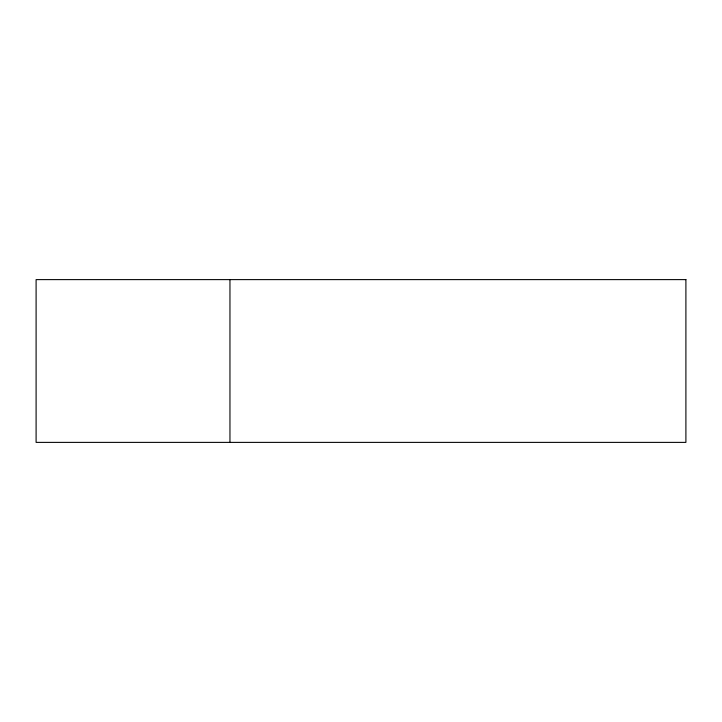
<?xml version="1.0" encoding="UTF-8"?>
<svg xmlns="http://www.w3.org/2000/svg" width="722" height="722" viewBox="0 0 722 722"><rect width="100%" height="100%" fill="white"/><g stroke="black" fill="none" stroke-linecap="round" stroke-linejoin="round"><path stroke-width="1.08" d="M229.957 279.613L229.957 442.387M685.9 279.613L36.1 279.613L36.1 442.387L685.9 442.387L685.9 279.613"/></g></svg>
